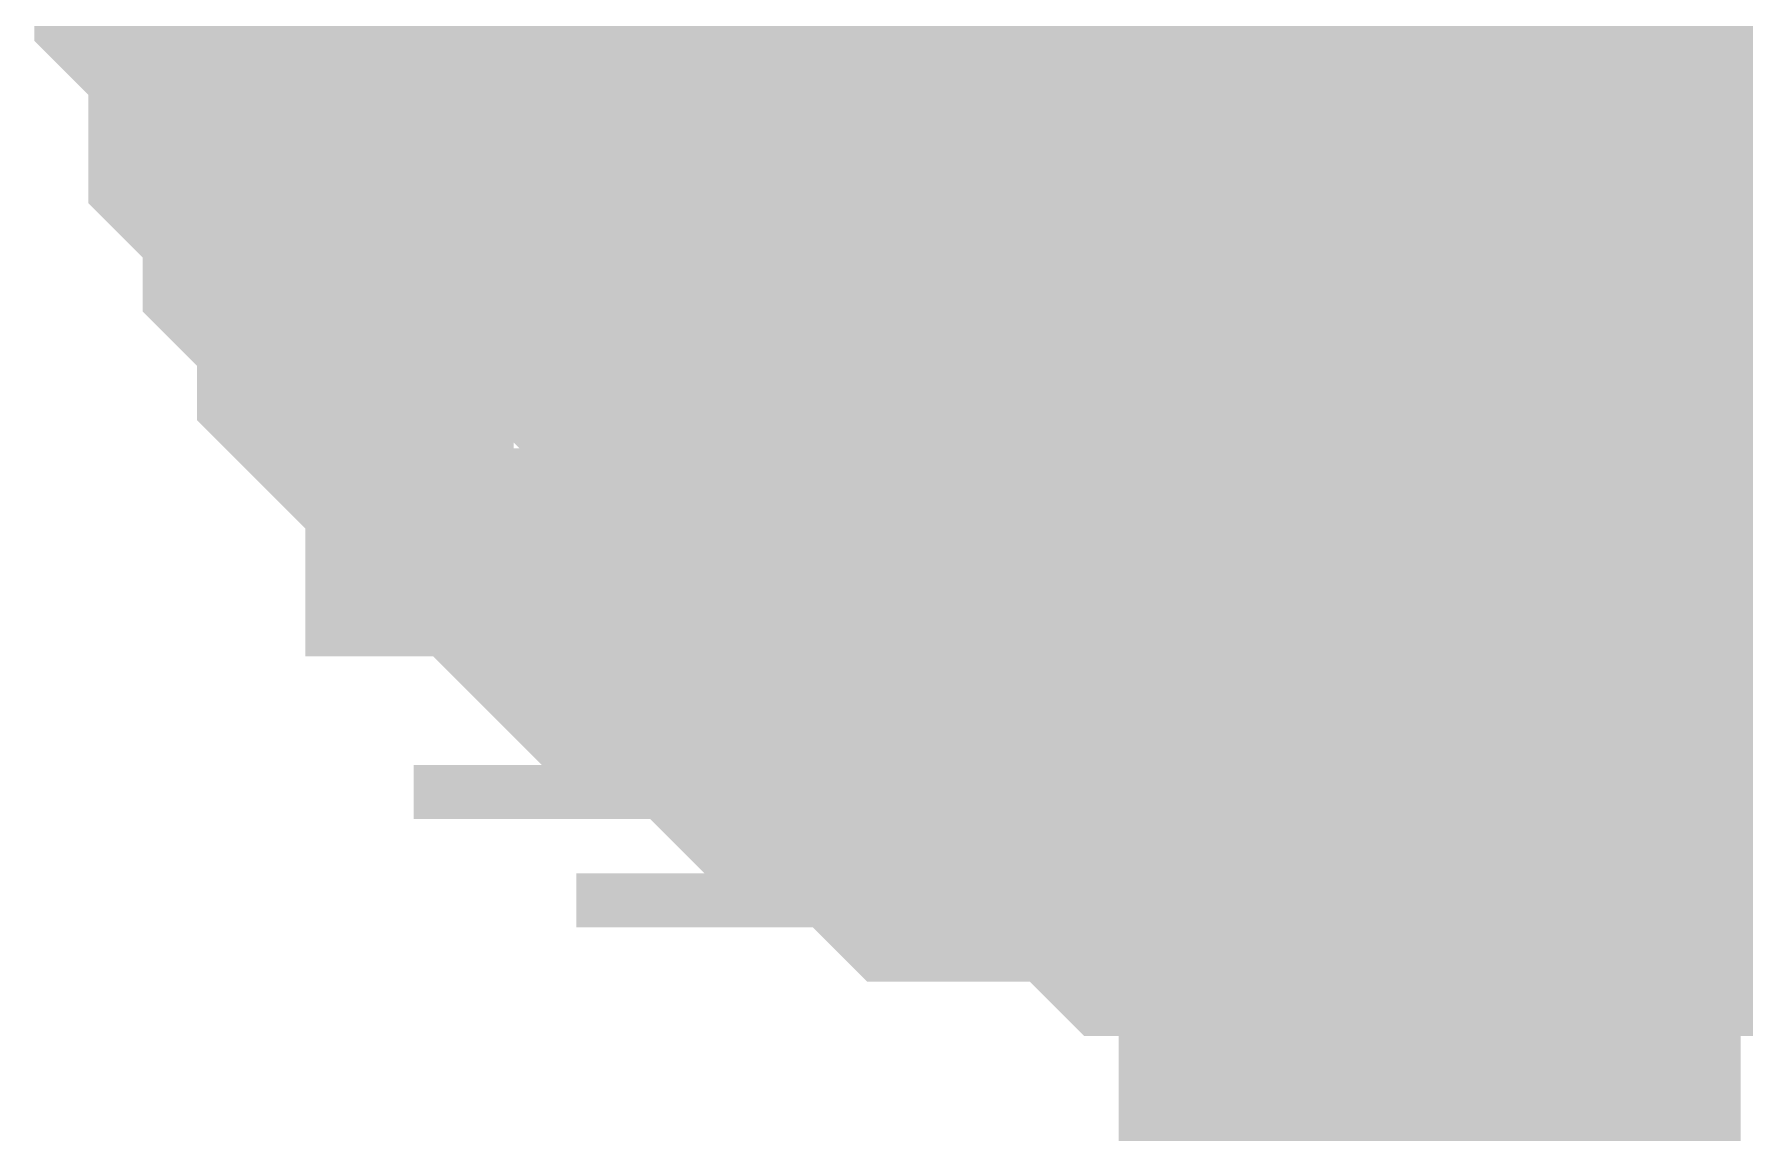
# Model space of a CAD drawing. Header units: inches. Extents: x 0 to 841, y 0 to 594.
# Drawn here: x 714.35 to 715.174, y 431.794 to 432.323 of the extents above; entities that cross this region are included whole.
import ezdxf

# ---------------------------------------------------------------- set-up
doc = ezdxf.new("R2010")
doc.units = ezdxf.units.IN
doc.layers.add('Sheet', color=255, linetype='Continuous')

msp = doc.modelspace()

# ---------------------------------------------------------------- linework, layer by layer
at = {"layer": 'Sheet'}
msp.add_lwpolyline([(714.74602, 432.50001, 0.508, 0.508, 1), (715.25402, 432.50001, 0.508, 0.508, 1)], format="xyseb", close=True, dxfattribs=at)
for points in [[(715.02246, 431.9905, 0.29972, 0.29972, 0), (714.99633, 431.9905, 0.29972, 0.29972, 0), (714.9702, 431.9905, 0.29972, 0.29972, 0), (714.94407, 431.9905, 0.29972, 0.29972, 0), (714.91794, 431.9905, 0.29972, 0.29972, 0), (714.89181, 432.01663, 0.29972, 0.29972, 0), (714.86568, 432.01663, 0.29972, 0.29972, 0), (714.83955, 432.01663, 0.29972, 0.29972, 0), (714.81342, 432.01663, 0.29972, 0.29972, 0), (714.78729, 432.04276, 0.29972, 0.29972, 0), (714.76115, 432.04276, 0.29972, 0.29972, 0), (714.76115, 432.06889, 0.29972, 0.29972, 0), (714.73502, 432.06889, 0.29972, 0.29972, 0), (714.70889, 432.09502, 0.29972, 0.29972, 0), (714.68276, 432.09502, 0.29972, 0.29972, 0), (714.68276, 432.12115, 0.29972, 0.29972, 0), (714.65663, 432.12115, 0.29972, 0.29972, 0), (714.6305, 432.14728, 0.29972, 0.29972, 0), (714.6305, 432.17341, 0.29972, 0.29972, 0), (714.60437, 432.17341, 0.29972, 0.29972, 0), (714.57824, 432.19954, 0.29972, 0.29972, 0), (714.57824, 432.22567, 0.29972, 0.29972, 0), (714.55211, 432.2518, 0.29972, 0.29972, 0), (714.55211, 432.27793, 0.29972, 0.29972, 0), (714.55211, 432.27793, 0.29972, 0.29972, 0), (714.52598, 432.30407, 0.29972, 0.29972, 0), (714.52598, 432.3302, 0.29972, 0.29972, 0), (714.52598, 432.35633, 0.29972, 0.29972, 0), (714.49984, 432.38246, 0.29972, 0.29972, 0), (714.49984, 432.40859, 0.29972, 0.29972, 0), (714.49984, 432.43472, 0.29972, 0.29972, 0), (714.49984, 432.46085, 0.29972, 0.29972, 0), (714.49984, 432.48698, 0.29972, 0.29972, 0)], [(715.02246, 431.9905, 0.29972, 0.29972, 0), (714.99633, 431.9905, 0.29972, 0.29972, 0), (714.9702, 431.9905, 0.29972, 0.29972, 0), (714.94407, 431.9905, 0.29972, 0.29972, 0), (714.91794, 431.9905, 0.29972, 0.29972, 0), (714.89181, 432.01663, 0.29972, 0.29972, 0), (714.86568, 432.01663, 0.29972, 0.29972, 0), (714.83955, 432.01663, 0.29972, 0.29972, 0), (714.81342, 432.01663, 0.29972, 0.29972, 0), (714.78729, 432.04276, 0.29972, 0.29972, 0), (714.76115, 432.04276, 0.29972, 0.29972, 0), (714.76115, 432.06889, 0.29972, 0.29972, 0), (714.73502, 432.06889, 0.29972, 0.29972, 0), (714.70889, 432.09502, 0.29972, 0.29972, 0), (714.68276, 432.09502, 0.29972, 0.29972, 0), (714.68276, 432.12115, 0.29972, 0.29972, 0), (714.65663, 432.12115, 0.29972, 0.29972, 0), (714.6305, 432.14728, 0.29972, 0.29972, 0), (714.6305, 432.17341, 0.29972, 0.29972, 0), (714.60437, 432.17341, 0.29972, 0.29972, 0), (714.57824, 432.19954, 0.29972, 0.29972, 0), (714.57824, 432.22567, 0.29972, 0.29972, 0), (714.55211, 432.2518, 0.29972, 0.29972, 0), (714.55211, 432.27793, 0.29972, 0.29972, 0), (714.55211, 432.27793, 0.29972, 0.29972, 0), (714.52598, 432.30407, 0.29972, 0.29972, 0), (714.52598, 432.3302, 0.29972, 0.29972, 0), (714.52598, 432.35633, 0.29972, 0.29972, 0), (714.49984, 432.38246, 0.29972, 0.29972, 0), (714.49984, 432.40859, 0.29972, 0.29972, 0), (714.49984, 432.43472, 0.29972, 0.29972, 0), (714.49984, 432.46085, 0.29972, 0.29972, 0), (714.49984, 432.48698, 0.29972, 0.29972, 0)], [(715.02246, 431.9905, 0.29972, 0.29972, 0), (714.99633, 431.9905, 0.29972, 0.29972, 0), (714.9702, 431.9905, 0.29972, 0.29972, 0), (714.94407, 431.9905, 0.29972, 0.29972, 0), (714.91794, 431.9905, 0.29972, 0.29972, 0), (714.89181, 432.01663, 0.29972, 0.29972, 0), (714.86568, 432.01663, 0.29972, 0.29972, 0), (714.83955, 432.01663, 0.29972, 0.29972, 0), (714.81342, 432.01663, 0.29972, 0.29972, 0), (714.78729, 432.04276, 0.29972, 0.29972, 0), (714.76115, 432.04276, 0.29972, 0.29972, 0), (714.76115, 432.06889, 0.29972, 0.29972, 0), (714.73502, 432.06889, 0.29972, 0.29972, 0), (714.70889, 432.09502, 0.29972, 0.29972, 0), (714.68276, 432.09502, 0.29972, 0.29972, 0), (714.68276, 432.12115, 0.29972, 0.29972, 0), (714.65663, 432.12115, 0.29972, 0.29972, 0), (714.6305, 432.14728, 0.29972, 0.29972, 0), (714.6305, 432.17341, 0.29972, 0.29972, 0), (714.60437, 432.17341, 0.29972, 0.29972, 0), (714.57824, 432.19954, 0.29972, 0.29972, 0), (714.57824, 432.22567, 0.29972, 0.29972, 0), (714.55211, 432.2518, 0.29972, 0.29972, 0), (714.55211, 432.27793, 0.29972, 0.29972, 0), (714.55211, 432.27793, 0.29972, 0.29972, 0), (714.52598, 432.30407, 0.29972, 0.29972, 0), (714.52598, 432.3302, 0.29972, 0.29972, 0), (714.52598, 432.35633, 0.29972, 0.29972, 0), (714.49984, 432.38246, 0.29972, 0.29972, 0), (714.49984, 432.40859, 0.29972, 0.29972, 0), (714.49984, 432.43472, 0.29972, 0.29972, 0), (714.49984, 432.46085, 0.29972, 0.29972, 0), (714.49984, 432.48698, 0.29972, 0.29972, 0)], [(715.02246, 431.9905, 0.29972, 0.29972, 0), (714.99633, 431.9905, 0.29972, 0.29972, 0), (714.9702, 431.9905, 0.29972, 0.29972, 0), (714.94407, 431.9905, 0.29972, 0.29972, 0), (714.91794, 431.9905, 0.29972, 0.29972, 0), (714.89181, 432.01663, 0.29972, 0.29972, 0), (714.86568, 432.01663, 0.29972, 0.29972, 0), (714.83955, 432.01663, 0.29972, 0.29972, 0), (714.81342, 432.01663, 0.29972, 0.29972, 0), (714.78729, 432.04276, 0.29972, 0.29972, 0), (714.76115, 432.04276, 0.29972, 0.29972, 0), (714.76115, 432.06889, 0.29972, 0.29972, 0), (714.73502, 432.06889, 0.29972, 0.29972, 0), (714.70889, 432.09502, 0.29972, 0.29972, 0), (714.68276, 432.09502, 0.29972, 0.29972, 0), (714.68276, 432.12115, 0.29972, 0.29972, 0), (714.65663, 432.12115, 0.29972, 0.29972, 0), (714.6305, 432.14728, 0.29972, 0.29972, 0), (714.6305, 432.17341, 0.29972, 0.29972, 0), (714.60437, 432.17341, 0.29972, 0.29972, 0), (714.57824, 432.19954, 0.29972, 0.29972, 0), (714.57824, 432.22567, 0.29972, 0.29972, 0), (714.55211, 432.2518, 0.29972, 0.29972, 0), (714.55211, 432.27793, 0.29972, 0.29972, 0), (714.55211, 432.27793, 0.29972, 0.29972, 0), (714.52598, 432.30407, 0.29972, 0.29972, 0), (714.52598, 432.3302, 0.29972, 0.29972, 0), (714.52598, 432.35633, 0.29972, 0.29972, 0), (714.49984, 432.38246, 0.29972, 0.29972, 0), (714.49984, 432.40859, 0.29972, 0.29972, 0), (714.49984, 432.43472, 0.29972, 0.29972, 0), (714.49984, 432.46085, 0.29972, 0.29972, 0), (714.49984, 432.48698, 0.29972, 0.29972, 0)], [(715.02246, 431.9905, 0.29972, 0.29972, 0), (714.99633, 431.9905, 0.29972, 0.29972, 0), (714.9702, 431.9905, 0.29972, 0.29972, 0), (714.94407, 431.9905, 0.29972, 0.29972, 0), (714.91794, 431.9905, 0.29972, 0.29972, 0), (714.89181, 432.01663, 0.29972, 0.29972, 0), (714.86568, 432.01663, 0.29972, 0.29972, 0), (714.83955, 432.01663, 0.29972, 0.29972, 0), (714.81342, 432.01663, 0.29972, 0.29972, 0), (714.78729, 432.04276, 0.29972, 0.29972, 0), (714.76115, 432.04276, 0.29972, 0.29972, 0), (714.76115, 432.06889, 0.29972, 0.29972, 0), (714.73502, 432.06889, 0.29972, 0.29972, 0), (714.70889, 432.09502, 0.29972, 0.29972, 0), (714.68276, 432.09502, 0.29972, 0.29972, 0), (714.68276, 432.12115, 0.29972, 0.29972, 0), (714.65663, 432.12115, 0.29972, 0.29972, 0), (714.6305, 432.14728, 0.29972, 0.29972, 0), (714.6305, 432.17341, 0.29972, 0.29972, 0), (714.60437, 432.17341, 0.29972, 0.29972, 0), (714.57824, 432.19954, 0.29972, 0.29972, 0), (714.57824, 432.22567, 0.29972, 0.29972, 0), (714.55211, 432.2518, 0.29972, 0.29972, 0), (714.55211, 432.27793, 0.29972, 0.29972, 0), (714.55211, 432.27793, 0.29972, 0.29972, 0), (714.52598, 432.30407, 0.29972, 0.29972, 0), (714.52598, 432.3302, 0.29972, 0.29972, 0), (714.52598, 432.35633, 0.29972, 0.29972, 0), (714.49984, 432.38246, 0.29972, 0.29972, 0), (714.49984, 432.40859, 0.29972, 0.29972, 0), (714.49984, 432.43472, 0.29972, 0.29972, 0), (714.49984, 432.46085, 0.29972, 0.29972, 0), (714.49984, 432.48698, 0.29972, 0.29972, 0)], [(715.02246, 431.9905, 0.29972, 0.29972, 0), (714.99633, 431.9905, 0.29972, 0.29972, 0), (714.9702, 431.9905, 0.29972, 0.29972, 0), (714.94407, 431.9905, 0.29972, 0.29972, 0), (714.91794, 431.9905, 0.29972, 0.29972, 0), (714.89181, 432.01663, 0.29972, 0.29972, 0), (714.86568, 432.01663, 0.29972, 0.29972, 0), (714.83955, 432.01663, 0.29972, 0.29972, 0), (714.81342, 432.01663, 0.29972, 0.29972, 0), (714.78729, 432.04276, 0.29972, 0.29972, 0), (714.76115, 432.04276, 0.29972, 0.29972, 0), (714.76115, 432.06889, 0.29972, 0.29972, 0), (714.73502, 432.06889, 0.29972, 0.29972, 0), (714.70889, 432.09502, 0.29972, 0.29972, 0), (714.68276, 432.09502, 0.29972, 0.29972, 0), (714.68276, 432.12115, 0.29972, 0.29972, 0), (714.65663, 432.12115, 0.29972, 0.29972, 0), (714.6305, 432.14728, 0.29972, 0.29972, 0), (714.6305, 432.17341, 0.29972, 0.29972, 0), (714.60437, 432.17341, 0.29972, 0.29972, 0), (714.57824, 432.19954, 0.29972, 0.29972, 0), (714.57824, 432.22567, 0.29972, 0.29972, 0), (714.55211, 432.2518, 0.29972, 0.29972, 0), (714.55211, 432.27793, 0.29972, 0.29972, 0), (714.55211, 432.27793, 0.29972, 0.29972, 0), (714.52598, 432.30407, 0.29972, 0.29972, 0), (714.52598, 432.3302, 0.29972, 0.29972, 0), (714.52598, 432.35633, 0.29972, 0.29972, 0), (714.49984, 432.38246, 0.29972, 0.29972, 0), (714.49984, 432.40859, 0.29972, 0.29972, 0), (714.49984, 432.43472, 0.29972, 0.29972, 0), (714.49984, 432.46085, 0.29972, 0.29972, 0), (714.49984, 432.48698, 0.29972, 0.29972, 0)], [(715.02246, 431.9905, 0.29972, 0.29972, 0), (714.99633, 431.9905, 0.29972, 0.29972, 0), (714.9702, 431.9905, 0.29972, 0.29972, 0), (714.94407, 431.9905, 0.29972, 0.29972, 0), (714.91794, 431.9905, 0.29972, 0.29972, 0), (714.89181, 432.01663, 0.29972, 0.29972, 0), (714.86568, 432.01663, 0.29972, 0.29972, 0), (714.83955, 432.01663, 0.29972, 0.29972, 0), (714.81342, 432.01663, 0.29972, 0.29972, 0), (714.78729, 432.04276, 0.29972, 0.29972, 0), (714.76115, 432.04276, 0.29972, 0.29972, 0), (714.76115, 432.06889, 0.29972, 0.29972, 0), (714.73502, 432.06889, 0.29972, 0.29972, 0), (714.70889, 432.09502, 0.29972, 0.29972, 0), (714.68276, 432.09502, 0.29972, 0.29972, 0), (714.68276, 432.12115, 0.29972, 0.29972, 0), (714.65663, 432.12115, 0.29972, 0.29972, 0), (714.6305, 432.14728, 0.29972, 0.29972, 0), (714.6305, 432.17341, 0.29972, 0.29972, 0), (714.60437, 432.17341, 0.29972, 0.29972, 0), (714.57824, 432.19954, 0.29972, 0.29972, 0), (714.57824, 432.22567, 0.29972, 0.29972, 0), (714.55211, 432.2518, 0.29972, 0.29972, 0), (714.55211, 432.27793, 0.29972, 0.29972, 0), (714.55211, 432.27793, 0.29972, 0.29972, 0), (714.52598, 432.30407, 0.29972, 0.29972, 0), (714.52598, 432.3302, 0.29972, 0.29972, 0), (714.52598, 432.35633, 0.29972, 0.29972, 0), (714.49984, 432.38246, 0.29972, 0.29972, 0), (714.49984, 432.40859, 0.29972, 0.29972, 0), (714.49984, 432.43472, 0.29972, 0.29972, 0), (714.49984, 432.46085, 0.29972, 0.29972, 0), (714.49984, 432.48698, 0.29972, 0.29972, 0)], [(715.02246, 432.48698, 0.29972, 0.29972, 0), (715.02246, 429.95231, 0.29972, 0.29972, 0)], [(715.02246, 431.9905, 0.09906, 0.09906, 0), (714.99633, 431.9905, 0.09906, 0.09906, 0), (714.9702, 431.9905, 0.09906, 0.09906, 0), (714.94407, 431.9905, 0.09906, 0.09906, 0), (714.91794, 431.9905, 0.09906, 0.09906, 0), (714.89181, 432.01663, 0.09906, 0.09906, 0), (714.86568, 432.01663, 0.09906, 0.09906, 0), (714.83955, 432.01663, 0.09906, 0.09906, 0), (714.81342, 432.01663, 0.09906, 0.09906, 0), (714.78729, 432.04276, 0.09906, 0.09906, 0), (714.76115, 432.04276, 0.09906, 0.09906, 0), (714.76115, 432.06889, 0.09906, 0.09906, 0), (714.73502, 432.06889, 0.09906, 0.09906, 0), (714.70889, 432.09502, 0.09906, 0.09906, 0), (714.68276, 432.09502, 0.09906, 0.09906, 0), (714.68276, 432.12115, 0.09906, 0.09906, 0), (714.65663, 432.12115, 0.09906, 0.09906, 0), (714.6305, 432.14728, 0.09906, 0.09906, 0), (714.6305, 432.17341, 0.09906, 0.09906, 0), (714.60437, 432.17341, 0.09906, 0.09906, 0), (714.57824, 432.19954, 0.09906, 0.09906, 0), (714.57824, 432.22567, 0.09906, 0.09906, 0), (714.55211, 432.2518, 0.09906, 0.09906, 0), (714.55211, 432.27793, 0.09906, 0.09906, 0), (714.55211, 432.27793, 0.09906, 0.09906, 0), (714.52598, 432.30407, 0.09906, 0.09906, 0), (714.52598, 432.3302, 0.09906, 0.09906, 0), (714.52598, 432.35633, 0.09906, 0.09906, 0), (714.49984, 432.38246, 0.09906, 0.09906, 0)], [(715.02246, 431.9905, 0.09906, 0.09906, 0), (714.99633, 431.9905, 0.09906, 0.09906, 0), (714.9702, 431.9905, 0.09906, 0.09906, 0), (714.94407, 431.9905, 0.09906, 0.09906, 0), (714.91794, 431.9905, 0.09906, 0.09906, 0), (714.89181, 432.01663, 0.09906, 0.09906, 0), (714.86568, 432.01663, 0.09906, 0.09906, 0), (714.83955, 432.01663, 0.09906, 0.09906, 0), (714.81342, 432.01663, 0.09906, 0.09906, 0), (714.78729, 432.04276, 0.09906, 0.09906, 0), (714.76115, 432.04276, 0.09906, 0.09906, 0), (714.76115, 432.06889, 0.09906, 0.09906, 0), (714.73502, 432.06889, 0.09906, 0.09906, 0), (714.70889, 432.09502, 0.09906, 0.09906, 0), (714.68276, 432.09502, 0.09906, 0.09906, 0), (714.68276, 432.12115, 0.09906, 0.09906, 0), (714.65663, 432.12115, 0.09906, 0.09906, 0), (714.6305, 432.14728, 0.09906, 0.09906, 0), (714.6305, 432.17341, 0.09906, 0.09906, 0), (714.60437, 432.17341, 0.09906, 0.09906, 0), (714.57824, 432.19954, 0.09906, 0.09906, 0), (714.57824, 432.22567, 0.09906, 0.09906, 0), (714.55211, 432.2518, 0.09906, 0.09906, 0), (714.55211, 432.27793, 0.09906, 0.09906, 0), (714.55211, 432.27793, 0.09906, 0.09906, 0), (714.52598, 432.30407, 0.09906, 0.09906, 0), (714.52598, 432.3302, 0.09906, 0.09906, 0), (714.52598, 432.35633, 0.09906, 0.09906, 0), (714.49984, 432.38246, 0.09906, 0.09906, 0)], [(715.02246, 431.9905, 0.09906, 0.09906, 0), (714.99633, 431.9905, 0.09906, 0.09906, 0), (714.9702, 431.9905, 0.09906, 0.09906, 0), (714.94407, 431.9905, 0.09906, 0.09906, 0), (714.91794, 431.9905, 0.09906, 0.09906, 0), (714.89181, 432.01663, 0.09906, 0.09906, 0), (714.86568, 432.01663, 0.09906, 0.09906, 0), (714.83955, 432.01663, 0.09906, 0.09906, 0), (714.81342, 432.01663, 0.09906, 0.09906, 0), (714.78729, 432.04276, 0.09906, 0.09906, 0), (714.76115, 432.04276, 0.09906, 0.09906, 0), (714.76115, 432.06889, 0.09906, 0.09906, 0), (714.73502, 432.06889, 0.09906, 0.09906, 0), (714.70889, 432.09502, 0.09906, 0.09906, 0), (714.68276, 432.09502, 0.09906, 0.09906, 0), (714.68276, 432.12115, 0.09906, 0.09906, 0), (714.65663, 432.12115, 0.09906, 0.09906, 0), (714.6305, 432.14728, 0.09906, 0.09906, 0), (714.6305, 432.17341, 0.09906, 0.09906, 0), (714.60437, 432.17341, 0.09906, 0.09906, 0), (714.57824, 432.19954, 0.09906, 0.09906, 0), (714.57824, 432.22567, 0.09906, 0.09906, 0), (714.55211, 432.2518, 0.09906, 0.09906, 0), (714.55211, 432.27793, 0.09906, 0.09906, 0), (714.55211, 432.27793, 0.09906, 0.09906, 0), (714.52598, 432.30407, 0.09906, 0.09906, 0), (714.52598, 432.3302, 0.09906, 0.09906, 0), (714.52598, 432.35633, 0.09906, 0.09906, 0), (714.49984, 432.38246, 0.09906, 0.09906, 0)], [(715.02246, 431.9905, 0.09906, 0.09906, 0), (714.99633, 431.9905, 0.09906, 0.09906, 0), (714.9702, 431.9905, 0.09906, 0.09906, 0), (714.94407, 431.9905, 0.09906, 0.09906, 0), (714.91794, 431.9905, 0.09906, 0.09906, 0), (714.89181, 432.01663, 0.09906, 0.09906, 0), (714.86568, 432.01663, 0.09906, 0.09906, 0), (714.83955, 432.01663, 0.09906, 0.09906, 0), (714.81342, 432.01663, 0.09906, 0.09906, 0), (714.78729, 432.04276, 0.09906, 0.09906, 0), (714.76115, 432.04276, 0.09906, 0.09906, 0), (714.76115, 432.06889, 0.09906, 0.09906, 0), (714.73502, 432.06889, 0.09906, 0.09906, 0), (714.70889, 432.09502, 0.09906, 0.09906, 0), (714.68276, 432.09502, 0.09906, 0.09906, 0), (714.68276, 432.12115, 0.09906, 0.09906, 0), (714.65663, 432.12115, 0.09906, 0.09906, 0), (714.6305, 432.14728, 0.09906, 0.09906, 0), (714.6305, 432.17341, 0.09906, 0.09906, 0), (714.60437, 432.17341, 0.09906, 0.09906, 0), (714.57824, 432.19954, 0.09906, 0.09906, 0), (714.57824, 432.22567, 0.09906, 0.09906, 0), (714.55211, 432.2518, 0.09906, 0.09906, 0), (714.55211, 432.27793, 0.09906, 0.09906, 0), (714.55211, 432.27793, 0.09906, 0.09906, 0), (714.52598, 432.30407, 0.09906, 0.09906, 0), (714.52598, 432.3302, 0.09906, 0.09906, 0), (714.52598, 432.35633, 0.09906, 0.09906, 0), (714.49984, 432.38246, 0.09906, 0.09906, 0)], [(715.02246, 431.9905, 0.09906, 0.09906, 0), (714.99633, 431.9905, 0.09906, 0.09906, 0), (714.9702, 431.9905, 0.09906, 0.09906, 0), (714.94407, 431.9905, 0.09906, 0.09906, 0), (714.91794, 431.9905, 0.09906, 0.09906, 0), (714.89181, 432.01663, 0.09906, 0.09906, 0), (714.86568, 432.01663, 0.09906, 0.09906, 0), (714.83955, 432.01663, 0.09906, 0.09906, 0), (714.81342, 432.01663, 0.09906, 0.09906, 0), (714.78729, 432.04276, 0.09906, 0.09906, 0), (714.76115, 432.04276, 0.09906, 0.09906, 0), (714.76115, 432.06889, 0.09906, 0.09906, 0), (714.73502, 432.06889, 0.09906, 0.09906, 0), (714.70889, 432.09502, 0.09906, 0.09906, 0), (714.68276, 432.09502, 0.09906, 0.09906, 0), (714.68276, 432.12115, 0.09906, 0.09906, 0), (714.65663, 432.12115, 0.09906, 0.09906, 0), (714.6305, 432.14728, 0.09906, 0.09906, 0), (714.6305, 432.17341, 0.09906, 0.09906, 0), (714.60437, 432.17341, 0.09906, 0.09906, 0), (714.57824, 432.19954, 0.09906, 0.09906, 0), (714.57824, 432.22567, 0.09906, 0.09906, 0), (714.55211, 432.2518, 0.09906, 0.09906, 0), (714.55211, 432.27793, 0.09906, 0.09906, 0), (714.55211, 432.27793, 0.09906, 0.09906, 0), (714.52598, 432.30407, 0.09906, 0.09906, 0), (714.52598, 432.3302, 0.09906, 0.09906, 0), (714.52598, 432.35633, 0.09906, 0.09906, 0), (714.49984, 432.38246, 0.09906, 0.09906, 0)], [(715.02246, 431.9905, 0.09906, 0.09906, 0), (714.99633, 431.9905, 0.09906, 0.09906, 0), (714.9702, 431.9905, 0.09906, 0.09906, 0), (714.94407, 431.9905, 0.09906, 0.09906, 0), (714.91794, 431.9905, 0.09906, 0.09906, 0), (714.89181, 432.01663, 0.09906, 0.09906, 0), (714.86568, 432.01663, 0.09906, 0.09906, 0), (714.83955, 432.01663, 0.09906, 0.09906, 0), (714.81342, 432.01663, 0.09906, 0.09906, 0), (714.78729, 432.04276, 0.09906, 0.09906, 0), (714.76115, 432.04276, 0.09906, 0.09906, 0), (714.76115, 432.06889, 0.09906, 0.09906, 0), (714.73502, 432.06889, 0.09906, 0.09906, 0), (714.70889, 432.09502, 0.09906, 0.09906, 0), (714.68276, 432.09502, 0.09906, 0.09906, 0), (714.68276, 432.12115, 0.09906, 0.09906, 0), (714.65663, 432.12115, 0.09906, 0.09906, 0), (714.6305, 432.14728, 0.09906, 0.09906, 0), (714.6305, 432.17341, 0.09906, 0.09906, 0), (714.60437, 432.17341, 0.09906, 0.09906, 0), (714.57824, 432.19954, 0.09906, 0.09906, 0), (714.57824, 432.22567, 0.09906, 0.09906, 0), (714.55211, 432.2518, 0.09906, 0.09906, 0), (714.55211, 432.27793, 0.09906, 0.09906, 0), (714.55211, 432.27793, 0.09906, 0.09906, 0), (714.52598, 432.30407, 0.09906, 0.09906, 0), (714.52598, 432.3302, 0.09906, 0.09906, 0), (714.52598, 432.35633, 0.09906, 0.09906, 0), (714.49984, 432.38246, 0.09906, 0.09906, 0)], [(715.02246, 431.9905, 0.09906, 0.09906, 0), (714.99633, 431.9905, 0.09906, 0.09906, 0), (714.9702, 431.9905, 0.09906, 0.09906, 0), (714.94407, 431.9905, 0.09906, 0.09906, 0), (714.91794, 431.9905, 0.09906, 0.09906, 0), (714.89181, 432.01663, 0.09906, 0.09906, 0), (714.86568, 432.01663, 0.09906, 0.09906, 0), (714.83955, 432.01663, 0.09906, 0.09906, 0), (714.81342, 432.01663, 0.09906, 0.09906, 0), (714.78729, 432.04276, 0.09906, 0.09906, 0), (714.76115, 432.04276, 0.09906, 0.09906, 0), (714.76115, 432.06889, 0.09906, 0.09906, 0), (714.73502, 432.06889, 0.09906, 0.09906, 0), (714.70889, 432.09502, 0.09906, 0.09906, 0), (714.68276, 432.09502, 0.09906, 0.09906, 0), (714.68276, 432.12115, 0.09906, 0.09906, 0), (714.65663, 432.12115, 0.09906, 0.09906, 0), (714.6305, 432.14728, 0.09906, 0.09906, 0), (714.6305, 432.17341, 0.09906, 0.09906, 0), (714.60437, 432.17341, 0.09906, 0.09906, 0), (714.57824, 432.19954, 0.09906, 0.09906, 0), (714.57824, 432.22567, 0.09906, 0.09906, 0), (714.55211, 432.2518, 0.09906, 0.09906, 0), (714.55211, 432.27793, 0.09906, 0.09906, 0), (714.55211, 432.27793, 0.09906, 0.09906, 0), (714.52598, 432.30407, 0.09906, 0.09906, 0), (714.52598, 432.3302, 0.09906, 0.09906, 0), (714.52598, 432.35633, 0.09906, 0.09906, 0), (714.49984, 432.38246, 0.09906, 0.09906, 0)], [(715.33604, 432.09502, 0.29972, 0.29972, 0), (715.30991, 432.09502, 0.29972, 0.29972, 0), (715.28377, 432.06889, 0.29972, 0.29972, 0), (715.28377, 432.06889, 0.29972, 0.29972, 0), (715.25764, 432.04276, 0.29972, 0.29972, 0), (715.23151, 432.04276, 0.29972, 0.29972, 0), (715.20538, 432.01663, 0.29972, 0.29972, 0), (715.17925, 432.01663, 0.29972, 0.29972, 0), (715.15312, 432.01663, 0.29972, 0.29972, 0), (715.15312, 432.01663, 0.29972, 0.29972, 0), (715.12699, 431.9905, 0.29972, 0.29972, 0), (715.10086, 431.9905, 0.29972, 0.29972, 0), (715.07473, 431.9905, 0.29972, 0.29972, 0), (715.0486, 431.9905, 0.29972, 0.29972, 0), (715.02246, 431.9905, 0.29972, 0.29972, 0)], [(715.33604, 432.09502, 0.29972, 0.29972, 0), (715.30991, 432.09502, 0.29972, 0.29972, 0), (715.28377, 432.06889, 0.29972, 0.29972, 0), (715.28377, 432.06889, 0.29972, 0.29972, 0), (715.25764, 432.04276, 0.29972, 0.29972, 0), (715.23151, 432.04276, 0.29972, 0.29972, 0), (715.20538, 432.01663, 0.29972, 0.29972, 0), (715.17925, 432.01663, 0.29972, 0.29972, 0), (715.15312, 432.01663, 0.29972, 0.29972, 0), (715.15312, 432.01663, 0.29972, 0.29972, 0), (715.12699, 431.9905, 0.29972, 0.29972, 0), (715.10086, 431.9905, 0.29972, 0.29972, 0), (715.07473, 431.9905, 0.29972, 0.29972, 0), (715.0486, 431.9905, 0.29972, 0.29972, 0), (715.02246, 431.9905, 0.29972, 0.29972, 0)], [(715.33604, 432.09502, 0.29972, 0.29972, 0), (715.30991, 432.09502, 0.29972, 0.29972, 0), (715.28377, 432.06889, 0.29972, 0.29972, 0), (715.28377, 432.06889, 0.29972, 0.29972, 0), (715.25764, 432.04276, 0.29972, 0.29972, 0), (715.23151, 432.04276, 0.29972, 0.29972, 0), (715.20538, 432.01663, 0.29972, 0.29972, 0), (715.17925, 432.01663, 0.29972, 0.29972, 0), (715.15312, 432.01663, 0.29972, 0.29972, 0), (715.15312, 432.01663, 0.29972, 0.29972, 0), (715.12699, 431.9905, 0.29972, 0.29972, 0), (715.10086, 431.9905, 0.29972, 0.29972, 0), (715.07473, 431.9905, 0.29972, 0.29972, 0), (715.0486, 431.9905, 0.29972, 0.29972, 0), (715.02246, 431.9905, 0.29972, 0.29972, 0)], [(715.33604, 432.09502, 0.29972, 0.29972, 0), (715.30991, 432.09502, 0.29972, 0.29972, 0), (715.28377, 432.06889, 0.29972, 0.29972, 0), (715.28377, 432.06889, 0.29972, 0.29972, 0), (715.25764, 432.04276, 0.29972, 0.29972, 0), (715.23151, 432.04276, 0.29972, 0.29972, 0), (715.20538, 432.01663, 0.29972, 0.29972, 0), (715.17925, 432.01663, 0.29972, 0.29972, 0), (715.15312, 432.01663, 0.29972, 0.29972, 0), (715.15312, 432.01663, 0.29972, 0.29972, 0), (715.12699, 431.9905, 0.29972, 0.29972, 0), (715.10086, 431.9905, 0.29972, 0.29972, 0), (715.07473, 431.9905, 0.29972, 0.29972, 0), (715.0486, 431.9905, 0.29972, 0.29972, 0), (715.02246, 431.9905, 0.29972, 0.29972, 0)], [(715.33604, 432.09502, 0.29972, 0.29972, 0), (715.30991, 432.09502, 0.29972, 0.29972, 0), (715.28377, 432.06889, 0.29972, 0.29972, 0), (715.28377, 432.06889, 0.29972, 0.29972, 0), (715.25764, 432.04276, 0.29972, 0.29972, 0), (715.23151, 432.04276, 0.29972, 0.29972, 0), (715.20538, 432.01663, 0.29972, 0.29972, 0), (715.17925, 432.01663, 0.29972, 0.29972, 0), (715.15312, 432.01663, 0.29972, 0.29972, 0), (715.15312, 432.01663, 0.29972, 0.29972, 0), (715.12699, 431.9905, 0.29972, 0.29972, 0), (715.10086, 431.9905, 0.29972, 0.29972, 0), (715.07473, 431.9905, 0.29972, 0.29972, 0), (715.0486, 431.9905, 0.29972, 0.29972, 0), (715.02246, 431.9905, 0.29972, 0.29972, 0)], [(715.33604, 432.09502, 0.29972, 0.29972, 0), (715.30991, 432.09502, 0.29972, 0.29972, 0), (715.28377, 432.06889, 0.29972, 0.29972, 0), (715.28377, 432.06889, 0.29972, 0.29972, 0), (715.25764, 432.04276, 0.29972, 0.29972, 0), (715.23151, 432.04276, 0.29972, 0.29972, 0), (715.20538, 432.01663, 0.29972, 0.29972, 0), (715.17925, 432.01663, 0.29972, 0.29972, 0), (715.15312, 432.01663, 0.29972, 0.29972, 0), (715.15312, 432.01663, 0.29972, 0.29972, 0), (715.12699, 431.9905, 0.29972, 0.29972, 0), (715.10086, 431.9905, 0.29972, 0.29972, 0), (715.07473, 431.9905, 0.29972, 0.29972, 0), (715.0486, 431.9905, 0.29972, 0.29972, 0), (715.02246, 431.9905, 0.29972, 0.29972, 0)], [(715.33604, 432.09502, 0.29972, 0.29972, 0), (715.30991, 432.09502, 0.29972, 0.29972, 0), (715.28377, 432.06889, 0.29972, 0.29972, 0), (715.28377, 432.06889, 0.29972, 0.29972, 0), (715.25764, 432.04276, 0.29972, 0.29972, 0), (715.23151, 432.04276, 0.29972, 0.29972, 0), (715.20538, 432.01663, 0.29972, 0.29972, 0), (715.17925, 432.01663, 0.29972, 0.29972, 0), (715.15312, 432.01663, 0.29972, 0.29972, 0), (715.15312, 432.01663, 0.29972, 0.29972, 0), (715.12699, 431.9905, 0.29972, 0.29972, 0), (715.10086, 431.9905, 0.29972, 0.29972, 0), (715.07473, 431.9905, 0.29972, 0.29972, 0), (715.0486, 431.9905, 0.29972, 0.29972, 0), (715.02246, 431.9905, 0.29972, 0.29972, 0)], [(715.23151, 432.04276, 0.09906, 0.09906, 0), (715.20538, 432.01663, 0.09906, 0.09906, 0), (715.17925, 432.01663, 0.09906, 0.09906, 0), (715.15312, 432.01663, 0.09906, 0.09906, 0), (715.15312, 432.01663, 0.09906, 0.09906, 0), (715.12699, 431.9905, 0.09906, 0.09906, 0), (715.10086, 431.9905, 0.09906, 0.09906, 0), (715.07473, 431.9905, 0.09906, 0.09906, 0), (715.0486, 431.9905, 0.09906, 0.09906, 0), (715.02246, 431.9905, 0.09906, 0.09906, 0)], [(715.23151, 432.04276, 0.09906, 0.09906, 0), (715.20538, 432.01663, 0.09906, 0.09906, 0), (715.17925, 432.01663, 0.09906, 0.09906, 0), (715.15312, 432.01663, 0.09906, 0.09906, 0), (715.15312, 432.01663, 0.09906, 0.09906, 0), (715.12699, 431.9905, 0.09906, 0.09906, 0), (715.10086, 431.9905, 0.09906, 0.09906, 0), (715.07473, 431.9905, 0.09906, 0.09906, 0), (715.0486, 431.9905, 0.09906, 0.09906, 0), (715.02246, 431.9905, 0.09906, 0.09906, 0)], [(715.23151, 432.04276, 0.09906, 0.09906, 0), (715.20538, 432.01663, 0.09906, 0.09906, 0), (715.17925, 432.01663, 0.09906, 0.09906, 0), (715.15312, 432.01663, 0.09906, 0.09906, 0), (715.15312, 432.01663, 0.09906, 0.09906, 0), (715.12699, 431.9905, 0.09906, 0.09906, 0), (715.10086, 431.9905, 0.09906, 0.09906, 0), (715.07473, 431.9905, 0.09906, 0.09906, 0), (715.0486, 431.9905, 0.09906, 0.09906, 0), (715.02246, 431.9905, 0.09906, 0.09906, 0)], [(715.23151, 432.04276, 0.09906, 0.09906, 0), (715.20538, 432.01663, 0.09906, 0.09906, 0), (715.17925, 432.01663, 0.09906, 0.09906, 0), (715.15312, 432.01663, 0.09906, 0.09906, 0), (715.15312, 432.01663, 0.09906, 0.09906, 0), (715.12699, 431.9905, 0.09906, 0.09906, 0), (715.10086, 431.9905, 0.09906, 0.09906, 0), (715.07473, 431.9905, 0.09906, 0.09906, 0), (715.0486, 431.9905, 0.09906, 0.09906, 0), (715.02246, 431.9905, 0.09906, 0.09906, 0)], [(715.23151, 432.04276, 0.09906, 0.09906, 0), (715.20538, 432.01663, 0.09906, 0.09906, 0), (715.17925, 432.01663, 0.09906, 0.09906, 0), (715.15312, 432.01663, 0.09906, 0.09906, 0), (715.15312, 432.01663, 0.09906, 0.09906, 0), (715.12699, 431.9905, 0.09906, 0.09906, 0), (715.10086, 431.9905, 0.09906, 0.09906, 0), (715.07473, 431.9905, 0.09906, 0.09906, 0), (715.0486, 431.9905, 0.09906, 0.09906, 0), (715.02246, 431.9905, 0.09906, 0.09906, 0)], [(715.23151, 432.04276, 0.09906, 0.09906, 0), (715.20538, 432.01663, 0.09906, 0.09906, 0), (715.17925, 432.01663, 0.09906, 0.09906, 0), (715.15312, 432.01663, 0.09906, 0.09906, 0), (715.15312, 432.01663, 0.09906, 0.09906, 0), (715.12699, 431.9905, 0.09906, 0.09906, 0), (715.10086, 431.9905, 0.09906, 0.09906, 0), (715.07473, 431.9905, 0.09906, 0.09906, 0), (715.0486, 431.9905, 0.09906, 0.09906, 0), (715.02246, 431.9905, 0.09906, 0.09906, 0)], [(715.23151, 432.04276, 0.09906, 0.09906, 0), (715.20538, 432.01663, 0.09906, 0.09906, 0), (715.17925, 432.01663, 0.09906, 0.09906, 0), (715.15312, 432.01663, 0.09906, 0.09906, 0), (715.15312, 432.01663, 0.09906, 0.09906, 0), (715.12699, 431.9905, 0.09906, 0.09906, 0), (715.10086, 431.9905, 0.09906, 0.09906, 0), (715.07473, 431.9905, 0.09906, 0.09906, 0), (715.0486, 431.9905, 0.09906, 0.09906, 0), (715.02246, 431.9905, 0.09906, 0.09906, 0)]]:
    msp.add_lwpolyline(points, format="xyseb", dxfattribs=at)

doc.saveas('drawing.dxf')
